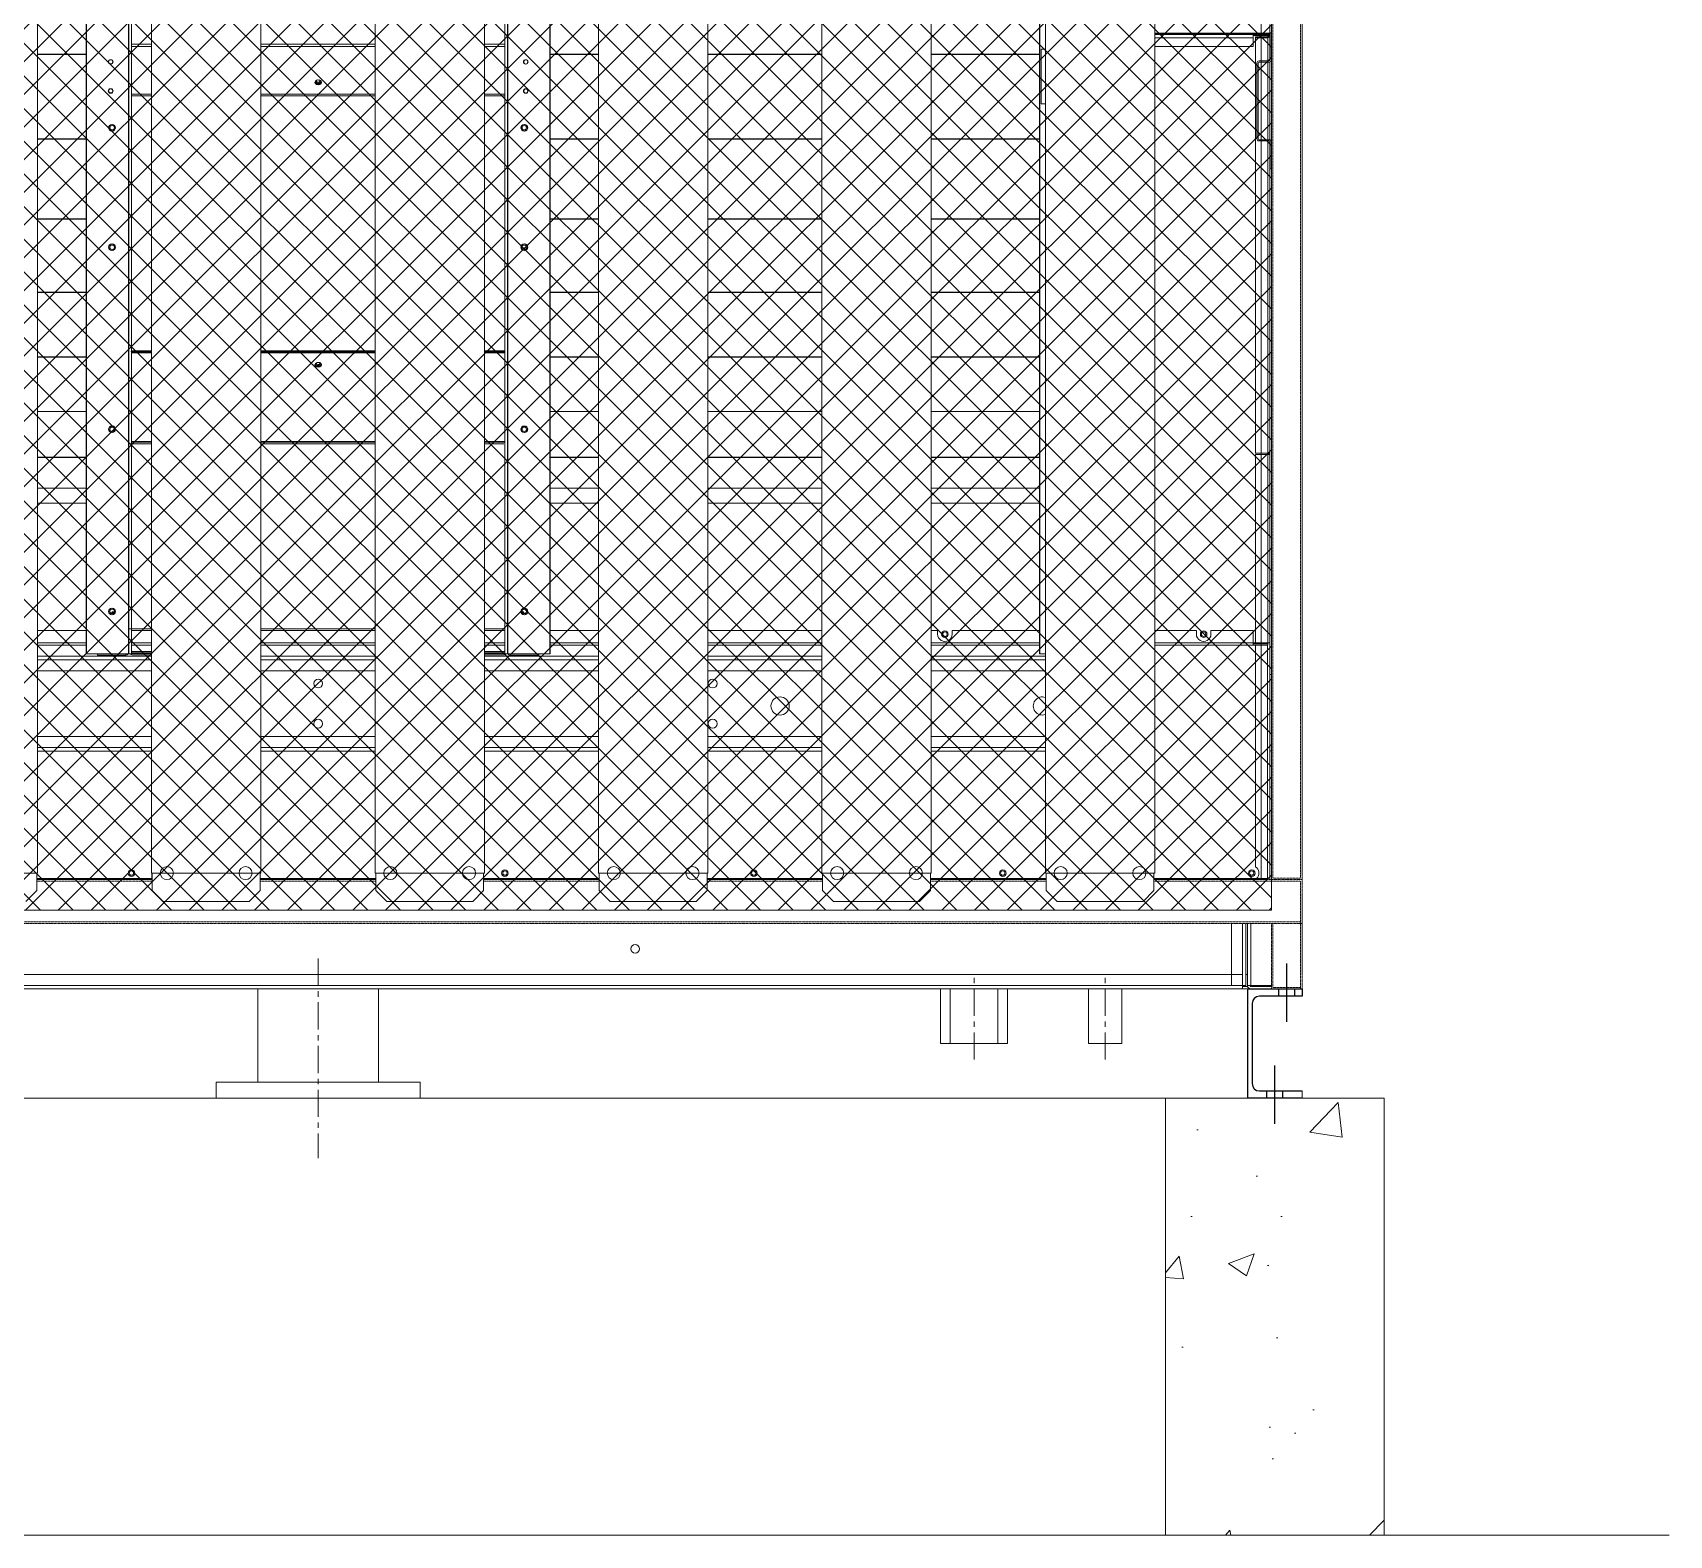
# Model space of a CAD drawing. Header units: millimetres. Extents: x -662372 to 32037, y -140374 to 23117.
# Drawn here: x 23288 to 25533, y 9156 to 11219 of the extents above; entities that cross this region are included whole.
import ezdxf

# ---------------------------------------------------------------- set-up
doc = ezdxf.new("R2010")
doc.units = ezdxf.units.MM
for name, pattern in [('CENTER', [2, 1.25, -0.25, 0.25, -0.25]), ('CENTERX2', [4, 2.5, -0.5, 0.5, -0.5]), ('HIDDEN', [0.375, 0.25, -0.125]), ('HIDDENX2', [0.75, 0.5, -0.25])]:
    doc.linetypes.add(name, pattern=pattern)
for name, color, linetype in [('3', 7, 'Continuous'), ('center', 1, 'CENTER'), ('HIDD', 2, 'HIDDENX2'), ('냉각탑_기초', 23, 'Continuous')]:
    doc.layers.add(name, color=color, linetype=linetype)

# ---------------------------------------------------------------- blocks, each defined once
blk = doc.blocks.new('2')
at = {"lineweight": 5}
h = blk.add_hatch(dxfattribs=at)
h.set_pattern_fill('ANSI37', scale=10)
h.set_pattern_definition([(45, (-921704.338, -423093.257), (-22.4506403, 22.4506403), []), (135, (-921704.338, -423093.257), (-22.4506403, -22.4506403), [])])
h.paths.add_polyline_path([(22371.3, 12094.3), (22371.3, 10014.3), (24987.3, 10014.3), (24987.3, 12094.3)])
at = {"color": 7, "lineweight": 20}
for p, q in [((24987.3, 10061.4), (24987.3, 12903.2)), ((25029.3, 10061.4), (25029.3, 12903.2)), ((23361.1, 10366.4), (23361.1, 11779.9)), ((23361.6, 10366.4), (23361.6, 11779.9)), ((23419.1, 10366.4), (23419.1, 11779.9)), ((23419.6, 10366.4), (23419.6, 11779.9)), ((23423.1, 10366.4), (23423.1, 11778.7)), ((23935.5, 10366.4), (23935.5, 11778.7)), ((23939, 10366.4), (23939, 11779.9)), ((23939.5, 10366.4), (23939.5, 11779.9)), ((23997, 10366.4), (23997, 11779.9)), ((23997.5, 10366.4), (23997.5, 11779.9)), ((24669.1, 10366.4), (24669.1, 11779.9)), ((24669.6, 10366.4), (24669.6, 11779.9)), ((23294.1, 10362.9), (23450.7, 10362.9)), ((23294.1, 10358.2), (23450.7, 10358.2)), ((23600.7, 10362.9), (23757.3, 10362.9)), ((23600.7, 10358.2), (23757.3, 10358.2)), ((23907.3, 10362.9), (24063.9, 10362.9)), ((23907.3, 10358.2), (24063.9, 10358.2)), ((24213.9, 10362.9), (24370.5, 10362.9)), ((24213.9, 10358.2), (24370.5, 10358.2)), ((24520.5, 10362.9), (24677.1, 10362.9)), ((24520.5, 10358.2), (24677.1, 10358.2)), ((23294.1, 10342.9), (23450.7, 10342.9)), ((23600.7, 10342.9), (23757.3, 10342.9)), ((23907.3, 10342.9), (24063.9, 10342.9)), ((24213.9, 10342.9), (24370.5, 10342.9)), ((24520.5, 10342.9), (24677.1, 10342.9)), ((23450.7, 10252.9), (23294.1, 10252.9)), ((23757.3, 10252.9), (23600.7, 10252.9)), ((24063.9, 10252.9), (23907.3, 10252.9)), ((24370.5, 10252.9), (24213.9, 10252.9)), ((24677.1, 10252.9), (24520.5, 10252.9)), ((23450.7, 10237.6), (23294.1, 10237.6)), ((23450.7, 10232.9), (23294.1, 10232.9)), ((23757.3, 10237.6), (23600.7, 10237.6)), ((23757.3, 10232.9), (23600.7, 10232.9)), ((24063.9, 10237.6), (23907.3, 10237.6)), ((24063.9, 10232.9), (23907.3, 10232.9)), ((24370.5, 10237.6), (24213.9, 10237.6)), ((24370.5, 10232.9), (24213.9, 10232.9)), ((24677.1, 10237.6), (24520.5, 10237.6)), ((24677.1, 10232.9), (24520.5, 10232.9)), ((23451.7, 10056.3), (23293.1, 10056.3)), ((23758.3, 10056.3), (23599.7, 10056.3)), ((24064.9, 10056.3), (23906.3, 10056.3)), ((24371.5, 10056.3), (24212.9, 10056.3)), ((24678.1, 10056.3), (24519.5, 10056.3)), ((24947.6, 10056.3), (24826.1, 10056.3)), ((24947.6, 9926.3), (22411, 9926.3)), ((24947.6, 9911), (22411, 9911)), ((24947.6, 9906.3), (22411, 9906.3)), ((24625.2, 9831.3), (24533.2, 9831.3)), ((24782.2, 9831.3), (24736.2, 9831.3))]:
    blk.add_line(p, q, dxfattribs=at)
at = {"lineweight": 20}
for p, q in [((24987.3, 10056.3), (24987.3, 12866.3)), ((24987.3, 12094.3), (24987.3, 10014.3)), ((23294.1, 10065.3), (23294.1, 12054.3)), ((23450.7, 10065.3), (23450.7, 12054.3)), ((23600.7, 10065.3), (23600.7, 12054.3)), ((23757.3, 10065.3), (23757.3, 12054.3)), ((23907.3, 10065.3), (23907.3, 12054.3)), ((24063.9, 10065.3), (24063.9, 12054.3)), ((24213.9, 10065.3), (24213.9, 12054.3)), ((24370.5, 10065.3), (24370.5, 12054.3)), ((24520.5, 10065.3), (24520.5, 12054.3)), ((24677.1, 10065.3), (24677.1, 12054.3)), ((24827.1, 10065.3), (24827.1, 12054.3)), ((23144.1, 10065.3), (23294.1, 10065.3)), ((23293.1, 10065.3), (23293.1, 10041.3)), ((23450.7, 10065.3), (23451.7, 10065.3)), ((23451.7, 10065.3), (23451.7, 10041.3)), ((23599.7, 10065.3), (23600.7, 10065.3)), ((23599.7, 10065.3), (23599.7, 10041.3)), ((23757.3, 10065.3), (23907.3, 10065.3)), ((23758.3, 10065.3), (23758.3, 10041.3)), ((23906.3, 10065.3), (23906.3, 10041.3)), ((24063.9, 10065.3), (24213.9, 10065.3)), ((24064.9, 10065.3), (24064.9, 10041.3)), ((24212.9, 10065.3), (24212.9, 10041.3)), ((24370.5, 10065.3), (24520.5, 10065.3)), ((24371.5, 10065.3), (24371.5, 10041.3)), ((24519.5, 10065.3), (24519.5, 10041.3)), ((24677.1, 10065.3), (24827.1, 10065.3)), ((24678.1, 10065.3), (24678.1, 10041.3)), ((24826.1, 10065.3), (24826.1, 10041.3)), ((23293.1, 10041.3), (23278.1, 10026.3)), ((23451.7, 10041.3), (23466.7, 10026.3)), ((23599.7, 10041.3), (23584.7, 10026.3)), ((23758.3, 10041.3), (23773.3, 10026.3)), ((23906.3, 10041.3), (23891.3, 10026.3)), ((24064.9, 10041.3), (24079.9, 10026.3)), ((24212.9, 10041.3), (24197.9, 10026.3)), ((24371.5, 10041.3), (24386.5, 10026.3)), ((24519.5, 10041.3), (24504.5, 10026.3)), ((24678.1, 10041.3), (24693.1, 10026.3)), ((24826.1, 10041.3), (24811.1, 10026.3)), ((23584.7, 10026.3), (23466.7, 10026.3)), ((23891.3, 10026.3), (23773.3, 10026.3)), ((24197.9, 10026.3), (24079.9, 10026.3)), ((24504.5, 10026.3), (24386.5, 10026.3)), ((24811.1, 10026.3), (24693.1, 10026.3)), ((24987.3, 10014.3), (22371.3, 10014.3))]:
    blk.add_line(p, q, dxfattribs=at)
at = {"color": 0, "lineweight": 20}
for p, q in [((24973.4, 10057.9), (24973.4, 11978.7)), ((23451.7, 10065.3), (23599.7, 10065.3)), ((24954.3, 9906.3), (25029.3, 9906.3))]:
    blk.add_line(p, q, dxfattribs=at)
at = {"color": 7, "lineweight": 20, "ltscale": 0.00658}
blk.add_line((24985.3, 11218.2), (24985.3, 11230), dxfattribs=at)
at = {"color": 7, "lineweight": 20, "ltscale": 0.100501}
for p, q in [((24827.1, 11218.2), (24985.3, 11218.2)), ((24827.1, 11217.1), (24985.3, 11217.1))]:
    blk.add_line(p, q, dxfattribs=at)
at = {"color": 7, "lineweight": 20, "ltscale": 0.087667}
for p, q in [((24962.2, 11216.4), (24827.1, 11216.4)), ((24962.2, 11212), (24827.1, 11212)), ((24827.1, 11199.9), (24962.2, 11199.9))]:
    blk.add_line(p, q, dxfattribs=at)
at = {"color": 7, "lineweight": 20, "ltscale": 0.011111}
for p, q in [((24982.2, 11216.4), (24962.2, 11216.4)), ((24962.2, 11215.3), (24982.2, 11215.3)), ((24962.2, 10381.3), (24982.2, 10381.3)), ((24982.2, 10379.8), (24962.2, 10379.8)), ((24962.2, 10378.2), (24982.2, 10378.2))]:
    blk.add_line(p, q, dxfattribs=at)
at = {"color": 7, "lineweight": 20, "ltscale": 0.002435}
blk.add_line((24962.2, 11216.4), (24962.2, 11212), dxfattribs=at)
at = {"color": 7, "lineweight": 20, "ltscale": 0.006739}
blk.add_line((24962.2, 11199.9), (24962.2, 11212), dxfattribs=at)
at = {"color": 7, "lineweight": 20, "ltscale": 0.000618889}
blk.add_line((24965.3, 11213.1), (24965.3, 11212), dxfattribs=at)
at = {"color": 7, "lineweight": 20, "ltscale": 0.009389}
for p, q in [((24965.3, 11213.1), (24982.2, 11213.1)), ((24965.3, 11212), (24982.2, 11212)), ((24965.3, 10641.8), (24982.2, 10641.8)), ((24965.3, 10640), (24982.2, 10640)), ((24962.2, 10398.2), (24962.2, 10381.3)), ((24965.3, 10381.3), (24982.2, 10381.3))]:
    blk.add_line(p, q, dxfattribs=at)
at = {"color": 7, "lineweight": 20, "ltscale": 0.316783}
blk.add_line((24965.3, 11212), (24965.3, 10641.8), dxfattribs=at)
at = {"color": 7, "lineweight": 20, "ltscale": 0.000403556}
blk.add_line((24982.2, 11216.4), (24982.2, 11217.1), dxfattribs=at)
at = {"color": 7, "lineweight": 20, "ltscale": 0.00222}
blk.add_line((24982.2, 11217.1), (24982.2, 11213.1), dxfattribs=at)
at = {"color": 7, "lineweight": 20, "ltscale": 0.000638044}
blk.add_line((24982.2, 11215.3), (24982.2, 11216.4), dxfattribs=at)
at = {"color": 7, "lineweight": 20, "ltscale": 0.017627}
blk.add_line((24982.2, 11180.3), (24982.2, 11212), dxfattribs=at)
at = {"color": 7, "lineweight": 20, "ltscale": 0.00164}
for p, q in [((24983.7, 11217.1), (24983.7, 11214.2)), ((24985.3, 11217.1), (24985.3, 11214.2))]:
    blk.add_line(p, q, dxfattribs=at)
at = {"color": 7, "lineweight": 20, "ltscale": 0.000590625}
blk.add_line((24985.3, 11217.1), (24985.3, 11218.2), dxfattribs=at)
at = {"color": 7, "lineweight": 20, "ltscale": 0.018559}
blk.add_line((24985.3, 11180.8), (24985.3, 11214.2), dxfattribs=at)
at = {"color": 7, "lineweight": 20, "ltscale": 0.000888889}
for p, q in [((24985.7, 11218.7), (24987.3, 11218.7)), ((24985.7, 11031.9), (24987.3, 11031.9)), ((24983.7, 10641.2), (24985.3, 10641.2)), ((24982.2, 10379.8), (24982.2, 10378.2)), ((23376.6, 10364.5), (23376.6, 10366.1)), ((23415.5, 10366.1), (23415.5, 10364.5)), ((23940, 10366.1), (23941.6, 10366.1)), ((23982, 10366.1), (23982, 10364.5)), ((24982.3, 10056.3), (24982.3, 10057.9))]:
    blk.add_line(p, q, dxfattribs=at)
at = {"color": 7, "lineweight": 20, "ltscale": 0.0205}
for p, q in [((24985.7, 11181.8), (24985.7, 11218.7)), ((24985.7, 11068.8), (24985.7, 11031.9))]:
    blk.add_line(p, q, dxfattribs=at)
at = {"color": 7, "lineweight": 20, "ltscale": 0.373111}
for p, q in [((23361.1, 11189.5), (23294.1, 11189.5)), ((23294.1, 11189.4), (23361.1, 11189.4)), ((23294.1, 11189.1), (23361.1, 11189.1)), ((23361.1, 11189), (23294.1, 11189)), ((24063.9, 11189.5), (23997.5, 11189.5)), ((23997.5, 11189.4), (24063.9, 11189.4)), ((23997.5, 11189.1), (24063.9, 11189.1)), ((24063.9, 11189), (23997.5, 11189)), ((24370.5, 11189.5), (24213.9, 11189.5)), ((24213.9, 11189.4), (24370.5, 11189.4)), ((24213.9, 11189.1), (24370.5, 11189.1)), ((24370.5, 11189), (24213.9, 11189)), ((24669.1, 11189.5), (24520.5, 11189.5)), ((24520.5, 11189.4), (24669.1, 11189.4)), ((24520.5, 11189.1), (24669.1, 11189.1)), ((24669.1, 11189), (24520.5, 11189)), ((23361.1, 11073.3), (23294.1, 11073.3)), ((23294.1, 11073.2), (23361.1, 11073.2)), ((23294.1, 11073), (23361.1, 11073)), ((23361.1, 11072.9), (23294.1, 11072.9)), ((24063.9, 11073.3), (23997.5, 11073.3)), ((23997.5, 11073.2), (24063.9, 11073.2)), ((23997.5, 11073), (24063.9, 11073)), ((24063.9, 11072.9), (23997.5, 11072.9)), ((24370.5, 11073.3), (24213.9, 11073.3)), ((24213.9, 11073.2), (24370.5, 11073.2)), ((24213.9, 11073), (24370.5, 11073)), ((24370.5, 11072.9), (24213.9, 11072.9)), ((24669.1, 11073.3), (24520.5, 11073.3)), ((24520.5, 11073.2), (24669.1, 11073.2)), ((24520.5, 11073), (24669.1, 11073)), ((24669.1, 11072.9), (24520.5, 11072.9)), ((23361.1, 10963.5), (23294.1, 10963.5)), ((23294.1, 10963.4), (23361.1, 10963.4)), ((23294.1, 10963.2), (23361.1, 10963.2)), ((23361.1, 10963.1), (23294.1, 10963.1)), ((24063.9, 10963.5), (23997.5, 10963.5)), ((23997.5, 10963.4), (24063.9, 10963.4)), ((23997.5, 10963.2), (24063.9, 10963.2)), ((24063.9, 10963.1), (23997.5, 10963.1)), ((24370.5, 10963.5), (24213.9, 10963.5)), ((24213.9, 10963.4), (24370.5, 10963.4)), ((24213.9, 10963.2), (24370.5, 10963.2)), ((24370.5, 10963.1), (24213.9, 10963.1)), ((24669.1, 10963.5), (24520.5, 10963.5)), ((24520.5, 10963.4), (24669.1, 10963.4)), ((24520.5, 10963.2), (24669.1, 10963.2)), ((24669.1, 10963.1), (24520.5, 10963.1)), ((23361.1, 10862.9), (23294.1, 10862.9)), ((23294.1, 10862.8), (23361.1, 10862.8)), ((23294.1, 10862.6), (23361.1, 10862.6)), ((23361.1, 10862.5), (23294.1, 10862.5)), ((24063.9, 10862.9), (23997.5, 10862.9)), ((23997.5, 10862.8), (24063.9, 10862.8)), ((23997.5, 10862.6), (24063.9, 10862.6)), ((24063.9, 10862.5), (23997.5, 10862.5)), ((24370.5, 10862.9), (24213.9, 10862.9)), ((24213.9, 10862.8), (24370.5, 10862.8)), ((24213.9, 10862.6), (24370.5, 10862.6)), ((24370.5, 10862.5), (24213.9, 10862.5)), ((24669.1, 10862.9), (24520.5, 10862.9)), ((24520.5, 10862.8), (24669.1, 10862.8)), ((24520.5, 10862.6), (24669.1, 10862.6)), ((24669.1, 10862.5), (24520.5, 10862.5)), ((23361.1, 10774), (23294.1, 10774)), ((23294.1, 10773.9), (23361.1, 10773.9)), ((23294.1, 10773.7), (23361.1, 10773.7)), ((23361.1, 10773.6), (23294.1, 10773.6)), ((24063.9, 10774), (23997.5, 10774)), ((23997.5, 10773.9), (24063.9, 10773.9)), ((23997.5, 10773.7), (24063.9, 10773.7)), ((24063.9, 10773.6), (23997.5, 10773.6)), ((24370.5, 10774), (24213.9, 10774)), ((24213.9, 10773.9), (24370.5, 10773.9)), ((24213.9, 10773.7), (24370.5, 10773.7)), ((24370.5, 10773.6), (24213.9, 10773.6)), ((24669.1, 10774), (24520.5, 10774)), ((24520.5, 10773.9), (24669.1, 10773.9)), ((24520.5, 10773.7), (24669.1, 10773.7)), ((24669.1, 10773.6), (24520.5, 10773.6)), ((23361.1, 10699.1), (23294.1, 10699.1)), ((23294.1, 10699), (23361.1, 10699)), ((23294.1, 10698.9), (23361.1, 10698.9)), ((23361.1, 10698.8), (23294.1, 10698.8)), ((24063.9, 10699.1), (23997.5, 10699.1)), ((23997.5, 10699), (24063.9, 10699)), ((23997.5, 10698.9), (24063.9, 10698.9)), ((24063.9, 10698.8), (23997.5, 10698.8)), ((24370.5, 10699.1), (24213.9, 10699.1)), ((24213.9, 10699), (24370.5, 10699)), ((24213.9, 10698.9), (24370.5, 10698.9)), ((24370.5, 10698.8), (24213.9, 10698.8)), ((24669.1, 10699.1), (24520.5, 10699.1)), ((24520.5, 10699), (24669.1, 10699)), ((24520.5, 10698.9), (24669.1, 10698.9)), ((24669.1, 10698.8), (24520.5, 10698.8)), ((23361.1, 10636.1), (23294.1, 10636.1)), ((23294.1, 10636), (23361.1, 10636)), ((23294.1, 10635.9), (23361.1, 10635.9)), ((23361.1, 10635.9), (23294.1, 10635.9)), ((24063.9, 10636.1), (23997.5, 10636.1)), ((23997.5, 10636), (24063.9, 10636)), ((23997.5, 10635.9), (24063.9, 10635.9)), ((24063.9, 10635.9), (23997.5, 10635.9)), ((24370.5, 10636.1), (24213.9, 10636.1)), ((24213.9, 10636), (24370.5, 10636)), ((24213.9, 10635.9), (24370.5, 10635.9)), ((24370.5, 10635.9), (24213.9, 10635.9)), ((24669.1, 10636.1), (24520.5, 10636.1)), ((24520.5, 10636), (24669.1, 10636)), ((24520.5, 10635.9), (24669.1, 10635.9)), ((24669.1, 10635.9), (24520.5, 10635.9)), ((23361.1, 10593.7), (23294.1, 10593.7)), ((23294.1, 10593.6), (23361.1, 10593.6)), ((23294.1, 10593.6), (23361.1, 10593.6)), ((23361.1, 10593.6), (23294.1, 10593.6)), ((24063.9, 10593.7), (23997.5, 10593.7)), ((23997.5, 10593.6), (24063.9, 10593.6)), ((23997.5, 10593.6), (24063.9, 10593.6)), ((24063.9, 10593.6), (23997.5, 10593.6)), ((24370.5, 10593.7), (24213.9, 10593.7)), ((24213.9, 10593.6), (24370.5, 10593.6)), ((24213.9, 10593.6), (24370.5, 10593.6)), ((24370.5, 10593.6), (24213.9, 10593.6)), ((24669.1, 10593.7), (24520.5, 10593.7)), ((24520.5, 10593.6), (24669.1, 10593.6)), ((24520.5, 10593.6), (24669.1, 10593.6)), ((24669.1, 10593.6), (24520.5, 10593.6)), ((23294.1, 10573), (23361.1, 10573)), ((23294.1, 10573), (23361.1, 10573)), ((23361.1, 10573), (23294.1, 10573)), ((23997.5, 10573), (24063.9, 10573)), ((23997.5, 10573), (24063.9, 10573)), ((24063.9, 10573), (23997.5, 10573)), ((24213.9, 10573), (24370.5, 10573)), ((24213.9, 10573), (24370.5, 10573)), ((24370.5, 10573), (24213.9, 10573)), ((24520.5, 10573), (24669.1, 10573)), ((24520.5, 10573), (24669.1, 10573)), ((24669.1, 10573), (24520.5, 10573)), ((23294.1, 10381.3), (23361.1, 10381.3)), ((23294.1, 10378.2), (23361.1, 10378.2)), ((23997.5, 10381.3), (24063.9, 10381.3)), ((23997.5, 10378.2), (24063.9, 10378.2)), ((24213.9, 10381.3), (24370.5, 10381.3)), ((24213.9, 10378.2), (24370.5, 10378.2)), ((24520.5, 10381.3), (24669.1, 10381.3)), ((24520.5, 10378.2), (24669.1, 10378.2))]:
    blk.add_line(p, q, dxfattribs=at)
at = {"color": 7, "lineweight": 20, "ltscale": 0.284667}
for p, q in [((23423.1, 11203), (23450.7, 11203)), ((23423.1, 11199.9), (23450.7, 11199.9)), ((23600.7, 11203), (23757.3, 11203)), ((23600.7, 11199.9), (23757.3, 11199.9)), ((23907.3, 11203), (23935.5, 11203)), ((23907.3, 11199.9), (23935.5, 11199.9)), ((23450.7, 11132.3), (23423.1, 11132.3)), ((23757.3, 11132.3), (23600.7, 11132.3)), ((23935.5, 11132.3), (23907.3, 11132.3)), ((23423.1, 10782), (23450.7, 10782)), ((23423.1, 10780.9), (23450.7, 10780.9)), ((23450.7, 10780.5), (23423.1, 10780.5)), ((23450.7, 10779.4), (23423.1, 10779.4)), ((23600.7, 10782), (23757.3, 10782)), ((23600.7, 10780.9), (23757.3, 10780.9)), ((23757.3, 10780.5), (23600.7, 10780.5)), ((23757.3, 10779.4), (23600.7, 10779.4)), ((23907.3, 10782), (23935.5, 10782)), ((23907.3, 10780.9), (23935.5, 10780.9)), ((23935.5, 10780.5), (23907.3, 10780.5)), ((23935.5, 10779.4), (23907.3, 10779.4)), ((23423.1, 10657.9), (23450.7, 10657.9)), ((23423.1, 10656.8), (23450.7, 10656.8)), ((23600.7, 10657.9), (23757.3, 10657.9)), ((23600.7, 10656.8), (23757.3, 10656.8)), ((23907.3, 10657.9), (23935.5, 10657.9)), ((23907.3, 10656.8), (23935.5, 10656.8)), ((23423.1, 10381.3), (23450.7, 10381.3)), ((23423.1, 10378.2), (23450.7, 10378.2)), ((23600.7, 10381.3), (23757.3, 10381.3)), ((23600.7, 10378.2), (23757.3, 10378.2)), ((23907.3, 10381.3), (23935.5, 10381.3)), ((23907.3, 10378.2), (23935.5, 10378.2))]:
    blk.add_line(p, q, dxfattribs=at)
at = {"color": 7, "lineweight": 20, "ltscale": 0.033333}
for p, q in [((24677.1, 11196.4), (24671.2, 11196.4)), ((24671.2, 11121.4), (24677.1, 11121.4))]:
    blk.add_line(p, q, dxfattribs=at)
at = {"color": 7, "lineweight": 20, "ltscale": 0.041667}
blk.add_line((24671.2, 11121.4), (24671.2, 11196.4), dxfattribs=at)
at = {"color": 7, "lineweight": 20, "ltscale": 0.057667}
for p, q in [((24967.3, 11177.2), (24967.3, 11073.4)), ((24968.9, 11177.2), (24968.9, 11073.4))]:
    blk.add_line(p, q, dxfattribs=at)
at = {"color": 7, "lineweight": 20, "ltscale": 0.007667}
for p, q in [((24970.4, 11180.3), (24984.2, 11180.3)), ((24970.4, 11178.7), (24984.2, 11178.7)), ((24970.4, 11071.9), (24984.2, 11071.9)), ((24984.2, 11070.3), (24970.4, 11070.3))]:
    blk.add_line(p, q, dxfattribs=at)
at = {"color": 7, "lineweight": 20, "ltscale": 0.059333}
blk.add_line((24982.2, 11071.9), (24982.2, 11178.7), dxfattribs=at)
at = {"color": 7, "lineweight": 20, "ltscale": 0.059558}
blk.add_line((24985.3, 11071.7), (24985.3, 11178.9), dxfattribs=at)
at = {"color": 7, "lineweight": 20, "ltscale": 0.284666}
for p, q in [((23423.1, 11134.7), (23450.7, 11134.7)), ((23600.7, 11134.7), (23757.3, 11134.7)), ((23907.3, 11134.7), (23935.5, 11134.7))]:
    blk.add_line(p, q, dxfattribs=at)
at = {"color": 7, "lineweight": 20, "ltscale": 0.238045}
blk.add_line((24982.2, 10641.8), (24982.2, 11070.3), dxfattribs=at)
at = {"color": 7, "lineweight": 20, "ltscale": 0.236578}
blk.add_line((24985.3, 10644), (24985.3, 11069.8), dxfattribs=at)
at = {"color": 7, "linetype": 'Continuous', "lineweight": 20}
for p, q in [((23422.1, 10781.4), (23450.7, 10781.4)), ((23600.7, 10781.4), (23757.3, 10781.4)), ((23907.3, 10781.4), (23934.5, 10781.4)), ((23421.5, 10654.4), (23450.7, 10654.4)), ((23600.7, 10654.4), (23757.3, 10654.4)), ((23907.3, 10654.4), (23933.9, 10654.4)), ((23420.4, 10400.4), (23450.7, 10400.4)), ((23600.7, 10400.4), (23757.3, 10400.4)), ((23907.3, 10400.4), (23932.8, 10400.4)), ((23451, 10057.9), (23451, 10065.3))]:
    blk.add_line(p, q, dxfattribs=at)
at = {"color": 7, "lineweight": 20, "ltscale": 0.008061}
blk.add_line((24985.3, 10641.2), (24985.3, 10655.7), dxfattribs=at)
at = {"color": 7, "lineweight": 20, "ltscale": 0.143679}
for p, q in [((24965.3, 10381.3), (24965.3, 10640)), ((24982.2, 10381.3), (24982.2, 10640)), ((24985.3, 10381.3), (24985.3, 10640))]:
    blk.add_line(p, q, dxfattribs=at)
at = {"color": 7, "lineweight": 20, "ltscale": 0.00103}
blk.add_line((24982.2, 10640), (24982.2, 10641.8), dxfattribs=at)
at = {"color": 7, "lineweight": 20, "ltscale": 0.001722}
for p, q in [((24985.3, 10640), (24982.2, 10640)), ((24962.2, 10378.2), (24962.2, 10381.3)), ((24985.3, 10381.3), (24982.2, 10381.3))]:
    blk.add_line(p, q, dxfattribs=at)
at = {"color": 7, "lineweight": 20, "ltscale": 0.00048142}
blk.add_line((24983.7, 10641.2), (24983.7, 10642.1), dxfattribs=at)
at = {"color": 7, "lineweight": 20, "ltscale": 0.000698042}
for p, q in [((24983.7, 10641.2), (24983.7, 10640)), ((24985.3, 10640), (24985.3, 10641.2))]:
    blk.add_line(p, q, dxfattribs=at)
at = {"color": 7, "lineweight": 20, "ltscale": 0.000157563}
blk.add_line((24985, 10643.1), (24985.3, 10643.1), dxfattribs=at)
at = {"color": 7, "lineweight": 20, "ltscale": 0.000501055}
blk.add_line((24985.3, 10643.1), (24985.3, 10644), dxfattribs=at)
at = {"color": 7, "lineweight": 20, "ltscale": 0.128777}
blk.add_line((23361.1, 10398.2), (23294.1, 10398.2), dxfattribs=at)
at = {"color": 7, "lineweight": 20, "ltscale": 0.02289}
blk.add_line((23450.7, 10398.2), (23423.1, 10398.2), dxfattribs=at)
at = {"color": 7, "lineweight": 20, "ltscale": 0.186111}
for p, q in [((23757.3, 10398.2), (23600.7, 10398.2)), ((24370.5, 10398.2), (24213.9, 10398.2)), ((24529.3, 10398.2), (24520.5, 10398.2))]:
    blk.add_line(p, q, dxfattribs=at)
at = {"color": 7, "lineweight": 20, "ltscale": 0.053444}
blk.add_line((23935.5, 10398.2), (23907.3, 10398.2), dxfattribs=at)
at = {"color": 7, "lineweight": 20, "ltscale": 0.098223}
blk.add_line((24063.9, 10398.2), (23997.5, 10398.2), dxfattribs=at)
at = {"color": 7, "lineweight": 20, "ltscale": 0.002747}
for p, q in [((24529.3, 10393.3), (24529.3, 10398.2)), ((24549.3, 10398.2), (24549.3, 10393.3)), ((24884.3, 10393.3), (24884.3, 10398.2)), ((24904.3, 10398.2), (24904.3, 10393.3))]:
    blk.add_line(p, q, dxfattribs=at)
at = {"color": 7, "lineweight": 20, "ltscale": 0.066555}
blk.add_line((24669.1, 10398.2), (24549.3, 10398.2), dxfattribs=at)
at = {"color": 7, "lineweight": 20, "ltscale": 0.047056}
blk.add_line((24884.3, 10398.2), (24827.1, 10398.2), dxfattribs=at)
at = {"color": 7, "lineweight": 20, "ltscale": 0.032167}
blk.add_line((24962.2, 10398.2), (24904.3, 10398.2), dxfattribs=at)
at = {"color": 7, "lineweight": 20, "ltscale": 0.090334}
for p, q in [((24827.1, 10381.3), (24962.2, 10381.3)), ((24827.1, 10378.2), (24962.2, 10378.2))]:
    blk.add_line(p, q, dxfattribs=at)
at = {"color": 7, "lineweight": 20, "ltscale": 0.169047}
blk.add_line((24965.3, 10074), (24965.3, 10378.2), dxfattribs=at)
at = {"color": 7, "lineweight": 20, "ltscale": 0.177968}
blk.add_line((24981.8, 10378.2), (24981.8, 10057.9), dxfattribs=at)
at = {"color": 7, "lineweight": 20, "ltscale": 0.000833333}
for p, q in [((24982.2, 10381.3), (24982.2, 10379.8)), ((23420.6, 10366.4), (23419.1, 10366.4)), ((23421.1, 10366.4), (23419.6, 10366.4)), ((23937.5, 10366.4), (23939, 10366.4)), ((23938, 10366.4), (23939.5, 10366.4)), ((24959, 9911), (24957.5, 9911)), ((24981.8, 9909.8), (24983.3, 9909.8))]:
    blk.add_line(p, q, dxfattribs=at)
at = {"color": 7, "lineweight": 20, "ltscale": 0.180579}
blk.add_line((24985.3, 10381.3), (24985.3, 10056.3), dxfattribs=at)
at = {"color": 7, "lineweight": 20, "ltscale": 0.032222}
for p, q in [((23419.1, 10366.4), (23361.1, 10366.4)), ((23419.6, 10366.4), (23361.6, 10366.4)), ((23939, 10366.4), (23997, 10366.4)), ((23939.5, 10366.4), (23997.5, 10366.4)), ((24677.1, 10366.4), (24669.1, 10366.4)), ((24677.1, 10366.4), (24669.6, 10366.4))]:
    blk.add_line(p, q, dxfattribs=at)
at = {"color": 7, "lineweight": 20, "ltscale": 0.000166667}
for p, q in [((23376.6, 10366.4), (23376.6, 10366.1)), ((23417, 10366.4), (23417, 10366.1)), ((23941.6, 10366.4), (23941.6, 10366.1)), ((23982, 10366.4), (23982, 10366.1)), ((24981.8, 9909.8), (24981.8, 9909.5))]:
    blk.add_line(p, q, dxfattribs=at)
at = {"color": 7, "lineweight": 20, "ltscale": 0.022444}
for p, q in [((23417, 10366.1), (23376.6, 10366.1)), ((23941.6, 10366.1), (23982, 10366.1)), ((23982, 10366.1), (23941.6, 10366.1)), ((23941.6, 10364.5), (23982, 10364.5))]:
    blk.add_line(p, q, dxfattribs=at)
at = {"color": 7, "lineweight": 20, "ltscale": 0.021611}
for p, q in [((23415.5, 10366.1), (23376.6, 10366.1)), ((23415.5, 10364.5), (23376.6, 10364.5))]:
    blk.add_line(p, q, dxfattribs=at)
at = {"color": 7, "lineweight": 20, "ltscale": 0.001111}
for p, q in [((23422.6, 10366.4), (23420.6, 10366.4)), ((23423.1, 10366.4), (23421.1, 10366.4)), ((23935.5, 10366.4), (23937.5, 10366.4)), ((23936, 10366.4), (23938, 10366.4)), ((24985.3, 10338.1), (24987.3, 10338.1)), ((24987.3, 10233.1), (24985.3, 10233.1)), ((24985.3, 10183.1), (24987.3, 10183.1)), ((24954.3, 9926.3), (24952.3, 9926.3)), ((24983.3, 9909.8), (24985.3, 9909.8))]:
    blk.add_line(p, q, dxfattribs=at)
at = {"color": 7, "lineweight": 20, "ltscale": 0.031945}
blk.add_line((23423.1, 10369.7), (23450.7, 10369.7), dxfattribs=at)
at = {"color": 7, "lineweight": 20, "ltscale": 0.031389}
for p, q in [((23423.1, 10369.7), (23450.7, 10369.7)), ((23424.1, 10366.9), (23450.7, 10366.9)), ((23424.1, 10364.9), (23450.7, 10364.9)), ((23424.6, 10366.9), (23450.7, 10366.9)), ((23424.6, 10364.9), (23450.7, 10364.9)), ((23935.5, 10369.7), (23907.3, 10369.7)), ((23934.5, 10366.9), (23907.3, 10366.9)), ((23934, 10366.9), (23907.3, 10366.9)), ((23934.5, 10364.9), (23907.3, 10364.9)), ((23934, 10364.9), (23907.3, 10364.9))]:
    blk.add_line(p, q, dxfattribs=at)
at = {"color": 7, "lineweight": 20, "ltscale": 0.031862}
for p, q in [((23423.3, 10367.7), (23450.7, 10367.7)), ((23935.4, 10367.7), (23907.3, 10367.7))]:
    blk.add_line(p, q, dxfattribs=at)
at = {"color": 7, "lineweight": 20, "ltscale": 0.031307}
blk.add_line((23423.3, 10367.7), (23450.7, 10367.7), dxfattribs=at)
at = {"color": 7, "lineweight": 20, "ltscale": 0.031944}
blk.add_line((23935.5, 10369.7), (23907.3, 10369.7), dxfattribs=at)
at = {"color": 7, "lineweight": 20, "ltscale": 0.031306}
blk.add_line((23935.4, 10367.7), (23907.3, 10367.7), dxfattribs=at)
at = {"color": 7, "lineweight": 20, "ltscale": 0.000166668}
blk.add_line((23940, 10366.1), (23940, 10366.4), dxfattribs=at)
at = {"color": 7, "lineweight": 20, "ltscale": 0.000444384}
blk.add_line((23982, 10366.1), (23982, 10365.3), dxfattribs=at)
at = {"color": 7, "lineweight": 20, "ltscale": 0.002805}
blk.add_line((24987.3, 10056.3), (24987.3, 10061.3), dxfattribs=at)
at = {"color": 7, "lineweight": 20, "ltscale": 0.482222}
for p, q in [((23451.7, 10057.9), (23293.1, 10057.9)), ((23451.7, 10056.3), (23293.1, 10056.3)), ((23758.3, 10057.9), (23599.7, 10057.9)), ((23758.3, 10056.3), (23599.7, 10056.3)), ((24064.9, 10057.9), (23906.3, 10057.9)), ((24064.9, 10056.3), (23906.3, 10056.3))]:
    blk.add_line(p, q, dxfattribs=at)
at = {"color": 7, "lineweight": 20, "ltscale": 0.481667}
for p, q in [((24212.9, 10057.9), (24371.5, 10057.9)), ((24212.9, 10056.3), (24371.5, 10056.3)), ((24519.5, 10057.9), (24678.1, 10057.9)), ((24519.5, 10056.3), (24678.1, 10056.3)), ((24826.1, 10057.9), (24982.3, 10057.9)), ((24826.1, 10056.3), (24982.3, 10056.3))]:
    blk.add_line(p, q, dxfattribs=at)
at = {"color": 7, "lineweight": 20, "ltscale": 0.06}
blk.add_line((25029.3, 10036.3), (25029.3, 9928.3), dxfattribs=at)
at = {"color": 7, "lineweight": 20, "ltscale": 0.060001}
blk.add_line((25029.3, 10036.3), (25029.3, 9928.3), dxfattribs=at)
at = {"color": 7, "lineweight": 20, "ltscale": 0.0685}
for p, q in [((24932.3, 9996.3), (24932.3, 9911)), ((24947.6, 9911), (24947.6, 9996.3)), ((24952.3, 9911), (24952.3, 9996.3))]:
    blk.add_line(p, q, dxfattribs=at)
at = {"color": 7, "lineweight": 20, "ltscale": 0.078111}
for p, q in [((24954.3, 9996.3), (24954.3, 9911)), ((24959, 9996.3), (24959, 9911))]:
    blk.add_line(p, q, dxfattribs=at)
at = {"color": 7, "lineweight": 20, "ltscale": 0.0085}
for p, q in [((24947.6, 9911), (24947.6, 9926.3)), ((24932.3, 9911), (24947.6, 9911))]:
    blk.add_line(p, q, dxfattribs=at)
at = {"color": 1, "linetype": 'CENTERX2', "ltscale": 50}
for p, q in [((25008.3, 9861.3), (25008.3, 9941.3)), ((24991.8, 9721.3), (24991.8, 9801.3))]:
    blk.add_line(p, q, dxfattribs=at)
at = {"color": 7, "lineweight": 20, "ltscale": 0.071111}
for p, q in [((23596.7, 9906.3), (23596.7, 9778.3)), ((23761.9, 9906.3), (23761.9, 9778.3))]:
    blk.add_line(p, q, dxfattribs=at)
at = {"lineweight": 5}
for p, q in [((24533.2, 9831.3), (24533.2, 9906.3)), ((24546.7, 9831.3), (24546.7, 9906.3)), ((24611.7, 9831.3), (24611.7, 9906.3)), ((24625.2, 9831.3), (24625.2, 9906.3)), ((24736.2, 9831.3), (24736.2, 9906.3)), ((24782.2, 9831.3), (24782.2, 9906.3)), ((22404.3, 9756.3), (24954.3, 9756.3))]:
    blk.add_line(p, q, dxfattribs=at)
at = {"color": 7, "lineweight": 20, "ltscale": 0.002611}
for p, q in [((24947.6, 9911), (24947.6, 9906.3)), ((24952.3, 9911), (24947.6, 9911)), ((24954.3, 9911), (24959, 9911))]:
    blk.add_line(p, q, dxfattribs=at)
at = {"color": 7, "lineweight": 20, "ltscale": 0.003809}
blk.add_line((24954.5, 9909.8), (24947.6, 9909.8), dxfattribs=at)
at = {"color": 7, "lineweight": 20, "ltscale": 0.006333}
blk.add_line((24959, 9906.3), (24947.6, 9906.3), dxfattribs=at)
at = {"color": 7, "lineweight": 25, "ltscale": 0.125}
for p, q in [((24954.3, 9906.3), (25029.3, 9906.3)), ((25029.3, 9756.3), (24954.3, 9756.3))]:
    blk.add_line(p, q, dxfattribs=at)
at = {"ltscale": 25}
blk.add_line((24954.3, 9906.3), (24954.3, 9756.3), dxfattribs=at)
at = {"color": 7, "lineweight": 20, "ltscale": 0.013167}
blk.add_line((24981.8, 9909.8), (24958.1, 9909.8), dxfattribs=at)
at = {"color": 7, "lineweight": 20, "ltscale": 0.036444}
for p, q in [((24987.3, 9911), (24959, 9911)), ((24959, 9911), (24987.3, 9911)), ((24987.3, 9909.5), (24959, 9909.5)), ((25024.6, 9906.3), (24959, 9906.3))]:
    blk.add_line(p, q, dxfattribs=at)
at = {"color": 7, "lineweight": 20, "ltscale": 0.000667643}
blk.add_line((24981.8, 9909.8), (24981.8, 9911), dxfattribs=at)
at = {"color": 7, "lineweight": 20, "ltscale": 0.00066766}
blk.add_line((24981.8, 9909.8), (24981.8, 9911), dxfattribs=at)
at = {"color": 7, "lineweight": 20, "ltscale": 0.00066667}
for p, q in [((24983.3, 9911), (24983.3, 9909.8)), ((24987.3, 9909.8), (24987.3, 9911))]:
    blk.add_line(p, q, dxfattribs=at)
at = {"color": 7, "lineweight": 20, "ltscale": 0.000667645}
blk.add_line((24985.3, 9909.8), (24985.3, 9911), dxfattribs=at)
for p, q in [((24997.3, 9896.3), (24997.3, 9906.3)), ((25019.3, 9896.3), (25019.3, 9906.3)), ((24980.8, 9756.3), (24980.8, 9766.3)), ((25002.8, 9756.3), (25002.8, 9766.3))]:
    blk.add_line(p, q)
at = {"color": 7, "lineweight": 25, "ltscale": 0.008333}
blk.add_line((25029.3, 9906.3), (25029.3, 9896.3), dxfattribs=at)
at = {"color": 7, "lineweight": 25, "ltscale": 0.091667}
blk.add_line((24960.8, 9886.3), (24960.8, 9776.3), dxfattribs=at)
at = {"color": 7, "lineweight": 25, "ltscale": 0.05125}
for p, q in [((25029.3, 9896.3), (24970.8, 9896.3)), ((24970.8, 9766.3), (25029.3, 9766.3))]:
    blk.add_line(p, q, dxfattribs=at)
at = {"color": 7, "lineweight": 20, "ltscale": 0.00592}
for p, q in [((23539.3, 9778.3), (23550, 9778.3)), ((23539.3, 9756.3), (23550, 9756.3))]:
    blk.add_line(p, q, dxfattribs=at)
at = {"color": 7, "lineweight": 20, "ltscale": 0.012222}
for p, q in [((23539.3, 9756.3), (23539.3, 9778.3)), ((23819.3, 9756.3), (23819.3, 9778.3))]:
    blk.add_line(p, q, dxfattribs=at)
at = {"color": 7, "lineweight": 20, "ltscale": 0.149635}
for p, q in [((23550, 9778.3), (23819.3, 9778.3)), ((23550, 9756.3), (23819.3, 9756.3))]:
    blk.add_line(p, q, dxfattribs=at)
at = {"color": 7, "lineweight": 15, "ltscale": 0.0625}
blk.add_line((25029.3, 9766.3), (25029.3, 9756.3), dxfattribs=at)
at = {"color": 0, "lineweight": 20}
blk.add_lwpolyline([(23758.3, 10057.9), (23599.7, 10057.9)], dxfattribs=at)
at = {"color": 7, "lineweight": 20}
for centre, radius in [((23394.3, 11178.9), 3), ((23394.8, 11178.9), 3), ((23963.8, 11178.9), 3), ((23964.3, 11178.9), 3), ((23394.3, 11138.9), 3), ((23394.8, 11138.9), 3), ((23963.8, 11138.9), 3), ((23964.3, 11138.9), 3), ((23396.1, 11088.5), 4.5), ((23396.6, 11088.5), 4.5), ((23396.6, 11088.5), 3), ((23962, 11088.5), 4.5), ((23962.5, 11088.5), 4.5), ((23962, 11088.5), 3), ((23396.1, 10924.5), 4.5), ((23396.6, 10924.5), 4.5), ((23396.6, 10924.5), 3), ((23962, 10924.5), 4.5), ((23962.5, 10924.5), 4.5), ((23962, 10924.5), 3), ((23396.1, 10674.5), 4.5), ((23396.6, 10674.5), 4.5), ((23396.6, 10674.5), 3), ((23962, 10674.5), 4.5), ((23962.5, 10674.5), 4.5), ((23962, 10674.5), 3), ((23396.1, 10424.5), 4.5), ((23396.6, 10424.5), 4.5), ((23396.6, 10424.5), 3), ((23962, 10424.5), 4.5), ((23962.5, 10424.5), 4.5), ((23962, 10424.5), 3), ((24539.3, 10393.2), 4.5), ((24894.3, 10393.2), 4.5), ((24539.3, 10393.3), 3), ((24894.3, 10393.3), 3), ((23679.3, 10325.4), 6), ((24220.6, 10325.4), 6), ((24313.1, 10294.7), 12.5), ((23679.3, 10270.4), 6), ((24220.6, 10270.4), 6), ((23423.1, 10065.3), 4.5), ((23423.1, 10065.3), 3), ((23935.5, 10065.3), 4.5), ((23935.5, 10065.3), 3), ((24277.1, 10065.3), 4.5), ((24277.1, 10065.3), 3), ((24618.7, 10065.3), 4.5), ((24618.7, 10065.3), 3), ((24960.3, 10065.3), 4.5), ((24960.3, 10065.3), 3), ((24114.3, 9961.3), 6)]:
    blk.add_circle(centre, radius, dxfattribs=at)
at = {"lineweight": 20}
for centre in [(23471.7, 10065.3), (23579.7, 10065.3), (23778.3, 10065.3), (23886.3, 10065.3), (24084.9, 10065.3), (24192.9, 10065.3), (24391.5, 10065.3), (24499.5, 10065.3), (24698.1, 10065.3), (24806.1, 10065.3)]:
    blk.add_circle(centre, 9, dxfattribs=at)
at = {"color": 7, "lineweight": 20}
for centre, radius, start, end in [((23394.8, 11179.2), 3, 182.8657, 295.3866), ((24970.4, 11177.2), 3.1, 90, 180), ((24970.4, 11177.2), 1.5, 90, 180), ((24984.2, 11181.8), 1.5, 270, 0), ((24984.2, 11181.8), 3.1, 270, 359.3165), ((23394.8, 11139.2), 3, 182.8657, 295.3866), ((24970.4, 11073.4), 3.1, 180, 270), ((24970.4, 11073.4), 1.5, 180, 270), ((24984.2, 11068.8), 3.1, 0.6835, 90), ((24984.2, 11068.8), 1.5, 0, 90), ((24539.3, 10393.3), 10, 179.9999, 0), ((24894.3, 10393.3), 10, 179.9999, 0), ((23415.5, 10367.6), 3.1, 270, 337.2261), ((23424.1, 10368.4), 3.5, 214.8499, 270), ((23424.6, 10368.4), 3.5, 214.8498, 270), ((23424.1, 10371.2), 1.5, 228.1564, 270), ((23424.6, 10368.4), 1.5, 180, 270), ((23424.1, 10368.4), 1.5, 228.1896, 270), ((23934, 10368.4), 1.5, 270, 0), ((23934, 10368.4), 3.5, 270, 325.1502), ((23934.5, 10371.2), 1.5, 270, 311.777), ((23934.5, 10368.4), 1.5, 270, 311.8103), ((23934.5, 10368.4), 3.5, 270, 325.1501), ((23941.6, 10366.1), 1.6, 180, 270), ((24673.1, 10294.7), 12.5, 71.3371, 288.6629), ((23646.5, 10237.6), 4.7, 269.7157, 270), ((23712.1, 10237.6), 4.7, 270, 270.2843), ((24960.3, 10065.3), 10, 312.269, 59.9997), ((24959, 9911), 4.7, 180, 270), ((24959, 9911), 1.5, 180, 270), ((24990.8, 9909.8), 3.5, 269.0991, 270)]:
    blk.add_arc(centre, radius, start, end, dxfattribs=at)
at = {"color": 7, "lineweight": 25}
for centre, start, end in [((24970.8, 9886.3), 90, 180), ((24970.8, 9776.3), 180, 270)]:
    blk.add_arc(centre, 10, start, end, dxfattribs=at)
at = {"color": 7, "lineweight": 20}
for centre, major_axis, ratio, start_param, end_param in [((24982.2, 11214.2), (1.5, 0), 0.69625, 4.712389, 6.283185), ((24982.2, 11214.2), (3.1, 0), 0.69625, 4.712389, 6.283185), ((23679.3, 11150.8), (-4.5, 0), 0.7178, 4.212389, 6.283156), ((23679.3, 11150.8), (-4.5, 0), 0.7178, 6.283156, 9.424749), ((23679.3, 11152), (-4.5, 0), 0.7178, 0.173307, 2.968286), ((23679.3, 11152), (-3, 0), 0.7178, 5.032424, 6.283156), ((23679.3, 11152), (-3, 0), 0.7178, 6.283156, 9.424749), ((23679.3, 11153.4), (-3, 0), 0.7178, 0.329242, 2.812351), ((23679.3, 11152), (-3, 0), 0.7178, 4.212389, 4.393253), ((23679.3, 11152), (-3, 0), 0.7178, 3.141564, 4.212389), ((23679.3, 11150.8), (-4.5, 0), 0.7178, 3.141564, 4.212389), ((23679.3, 10763.2), (-4.5, 0), 0.7178, 4.212389, 6.283156), ((23679.3, 10763.2), (-4.5, 0), 0.7178, 6.283156, 9.424749), ((23679.3, 10764.3), (-4.5, 0), 0.7178, 0.173307, 2.968286), ((23679.3, 10764.3), (-3, 0), 0.7178, 5.032424, 6.283156), ((23679.3, 10764.3), (-3, 0), 0.7178, 6.283156, 7.353982), ((23679.3, 10765.7), (-3, 0), 0.7178, 0.329242, 1.070796), ((23679.3, 10765.7), (-3, 0), 0.7178, 1.070796, 2.812351), ((23679.3, 10764.3), (-3, 0), 0.7178, 1.070796, 3.141564), ((23679.3, 10764.3), (-3, 0), 0.7178, 3.141564, 4.393253), ((23679.3, 10763.2), (-4.5, 0), 0.7178, 3.141564, 4.212389), ((24982.2, 10644), (3.1, 0), 0.69625, 4.712389, 6.283185), ((23398.6, 10421.6), (-3, 0), 0.866065, 4.383305, 6.261411), ((23398.6, 10420.8), (-3, 0), 0.866065, 4.455933, 5.966795), ((23399.6, 10419.5), (4.5, 0), 0.866025, 1.715156, 2.580649), ((23959, 10421.7), (3, 0), 0.866065, 0.5, 1.567916), ((23959, 10420.9), (3, 0), 0.866065, 0.243721, 1.509694), ((23958, 10419.6), (-4.5, 0), 0.866025, 3.678767, 4.44056), ((23959, 10421.7), (3, 0), 0.866065, 0.000029, 0.5), ((23959, 10421.7), (3, 0), 0.866065, 6.216067, 6.283214), ((24981.8, 10181), (-3.5, 0), 0.999957, 3.141593, 3.156018), ((24981.8, 10175.4), (-3.5, 0), 0.999957, 3.141593, 3.156996), ((24981.8, 10142.8), (3.5, 0), 0.999957, 6.280156, 6.283185), ((24981.8, 10142.5), (3.5, 0), 0.999957, 6.278577, 6.283185), ((24981.8, 10137.9), (-3.5, 0), 0.999957, 3.122646, 3.141593), ((24981.8, 10136.9), (-3.5, 0), 0.999957, 3.131591, 3.141593), ((24981.8, 10132.2), (3.5, 0), 0.999957, 6.270899, 6.283185), ((24981.8, 10131.9), (3.5, 0), 0.999957, 6.270774, 6.283185), ((24981.8, 10082.8), (-3.5, 0), 0.999985, 3.141593, 3.145729), ((24981.8, 10077.8), (3.5, 0), 0.999966, 0, 0.019434)]:
    blk.add_ellipse(centre, major_axis=major_axis, ratio=ratio, start_param=start_param, end_param=end_param, dxfattribs=at)
at = {"layer": '3', "lineweight": 20}
for p, q in [((23330.3, 10056.3), (23451.7, 10056.3)), ((23599.7, 10056.3), (23758.3, 10056.3)), ((23906.3, 10056.3), (24064.9, 10056.3)), ((24212.9, 10056.3), (24328.3, 10056.3))]:
    blk.add_line(p, q, dxfattribs=at)
at = {"layer": 'center', "lineweight": 20}
for p, q in [((25029.3, 12906.3), (25029.3, 9906.3)), ((24987.3, 12866.1), (24987.3, 10056.5)), ((23451.7, 10056.3), (23293.1, 10056.3)), ((23758.3, 10056.3), (23599.7, 10056.3)), ((24064.9, 10056.3), (23906.3, 10056.3)), ((24371.5, 10056.3), (24212.9, 10056.3)), ((24678.1, 10056.3), (24519.5, 10056.3)), ((25029.3, 10056.3), (24826.1, 10056.3)), ((25029.3, 10056.5), (24987.3, 10056.5)), ((25029.3, 9996.3), (22329.3, 9996.3)), ((24987.3, 9996.3), (24987.3, 9906.3)), ((25029.3, 9906.3), (24987.3, 9906.3))]:
    blk.add_line(p, q, dxfattribs=at)
at = {"layer": 'center', "lineweight": 20, "ltscale": 30}
for p, q in [((24579.2, 9809.2), (24579.2, 9922.5)), ((24759.2, 9809.2), (24759.2, 9922.5))]:
    blk.add_line(p, q, dxfattribs=at)
at = {"layer": 'HIDD', "linetype": 'HIDDEN', "lineweight": 20}
for p, q in [((25027.3, 12864.1), (25027.3, 10058.5)), ((24989.3, 12025.3), (24989.3, 10058.5)), ((23451.7, 10054.3), (23293.1, 10054.3)), ((23758.3, 10054.3), (23599.7, 10054.3)), ((24064.9, 10054.3), (23906.3, 10054.3)), ((24371.5, 10054.3), (24212.9, 10054.3)), ((24678.1, 10054.3), (24519.5, 10054.3)), ((25027.3, 10054.3), (24826.1, 10054.3)), ((25027.3, 10058.5), (24989.3, 10058.5)), ((25027.3, 10054.3), (25027.3, 9906.3)), ((25027.3, 9998.3), (22329.3, 9998.3)), ((24989.3, 9996.3), (24989.3, 9908.3)), ((25027.3, 9908.3), (24989.3, 9908.3))]:
    blk.add_line(p, q, dxfattribs=at)

msp = doc.modelspace()

# ---------------------------------------------------------------- hatches: boundary and pattern name
at = {"layer": '냉각탑_기초', "lineweight": 20, "ltscale": 30}
h = msp.add_hatch(dxfattribs=at)
h.set_pattern_fill('AR-CONC', color=256, scale=50, style=0)
h.set_pattern_definition([(50, (8083.3, -6785.02), (358.63, -31.376), [37.5, -412.5]), (355, (8083.3, -6785.02), (-69.3757, 376.096), [30, -330]), (100.4514, (8113.18, -6787.64), (289.2547, 344.72), [31.87, -350.571]), (46.1842, (8083.3, -6685.02), (533.6205, -82.7595), [56.25, -618.75]), (96.6356, (8127.76, -6691.9), (467.331, 487.059), [47.805, -525.856]), (351.1842, (8083.3, -6685), (467.331, 487.059), [45, -495]), (21, (8133.3, -6710.02), (298.4535, -201.3094), [37.5, -412.5]), (326, (8133.3, -6710.02), (121.6577, 362.575), [30, -330]), (71.4514, (8158.17, -6726.8), (420.1113, 161.265), [31.87, -350.571]), (37.5, (8083.3, -6785.02), (6.0799, 166.4469), [0, -326, 0, -335, 0, -331.25]), (7.5, (8083.3, -6785.02), (131.5348, 197.2059), [0, -191, 0, -318.5, 0, -126.25]), (327.5, (7971.8, -6785.02), (266.9112, -11.2774), [0, -125, 0, -390, 0, -517.5]), (317.5, (7921.8, -6785.02), (291.593, 50.0525), [0, -162.5, 0, -259, 0, -367.5])])
h.paths.add_polyline_path([(24841.8, 9756.3), (25141.8, 9756.3), (25141.8, 9156.3), (24841.8, 9156.3)])

# ---------------------------------------------------------------- linework, layer by layer
at = {"layer": 'center', "lineweight": 20, "ltscale": 30}
msp.add_line((23679.3, 9948), (23679.3, 9674.1), dxfattribs=at)
at = {"layer": '냉각탑_기초', "lineweight": 20, "ltscale": 30}
msp.add_line((21804.7, 9156.3), (25533.2, 9156.3), dxfattribs=at)
msp.add_lwpolyline([(25141.8, 9156.3), (25141.8, 9756.3), (24841.8, 9756.3), (24841.8, 9156.3)], dxfattribs=at)

# ---------------------------------------------------------------- block references
msp.add_blockref('2', (0, 0))

doc.saveas('drawing.dxf')
